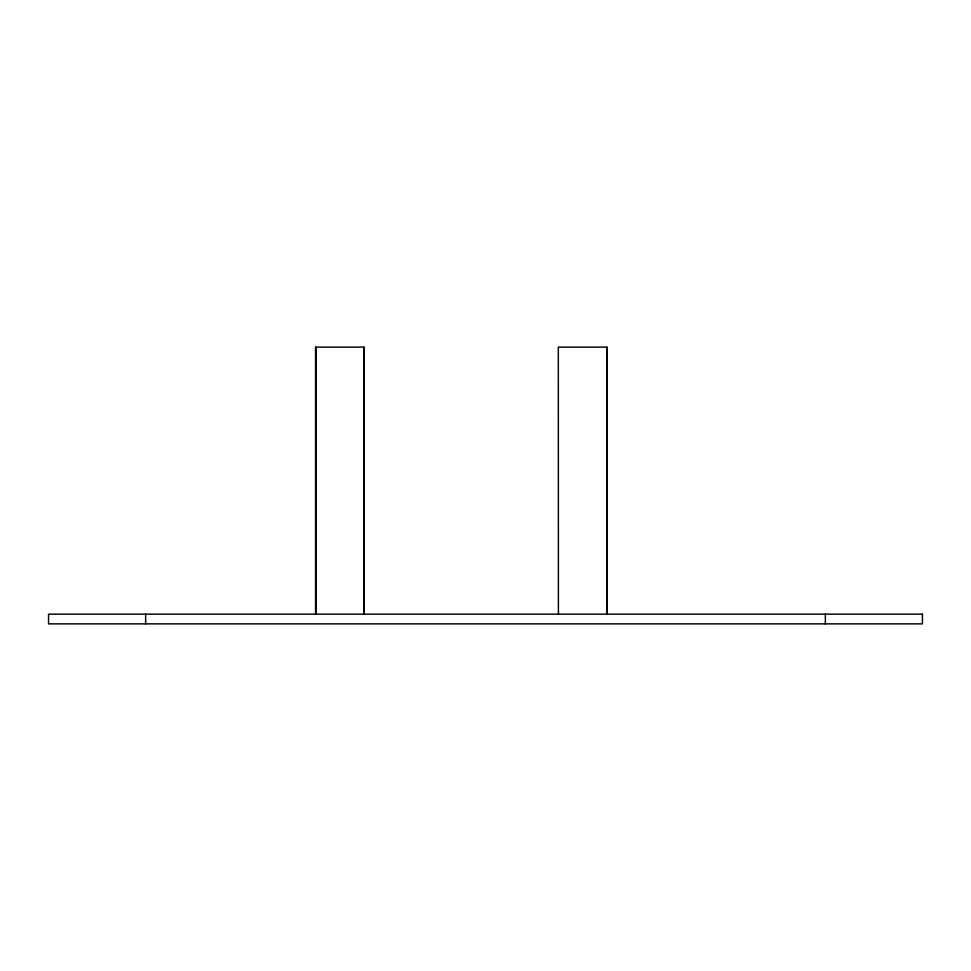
<?xml version="1.0" encoding="UTF-8"?>
<svg xmlns="http://www.w3.org/2000/svg" width="971" height="971" viewBox="0 0 971 971"><rect width="100%" height="100%" fill="white"/><g stroke="black" fill="none" stroke-linecap="round" stroke-linejoin="round"><path stroke-width="1.46" d="M825.35 614.158L825.35 623.868M606.875 614.158L606.875 347.133L558.325 347.133L558.41 614.158M606.79 347.133L606.79 614.158M364.125 614.158L364.125 347.133L315.575 347.133L315.575 614.158M363.761 347.133L363.761 614.158M315.939 347.133L315.939 614.158M145.65 614.158L145.65 623.868M922.45 614.158L48.55 614.158L48.55 623.868L922.45 623.868L922.45 614.158"/></g></svg>
